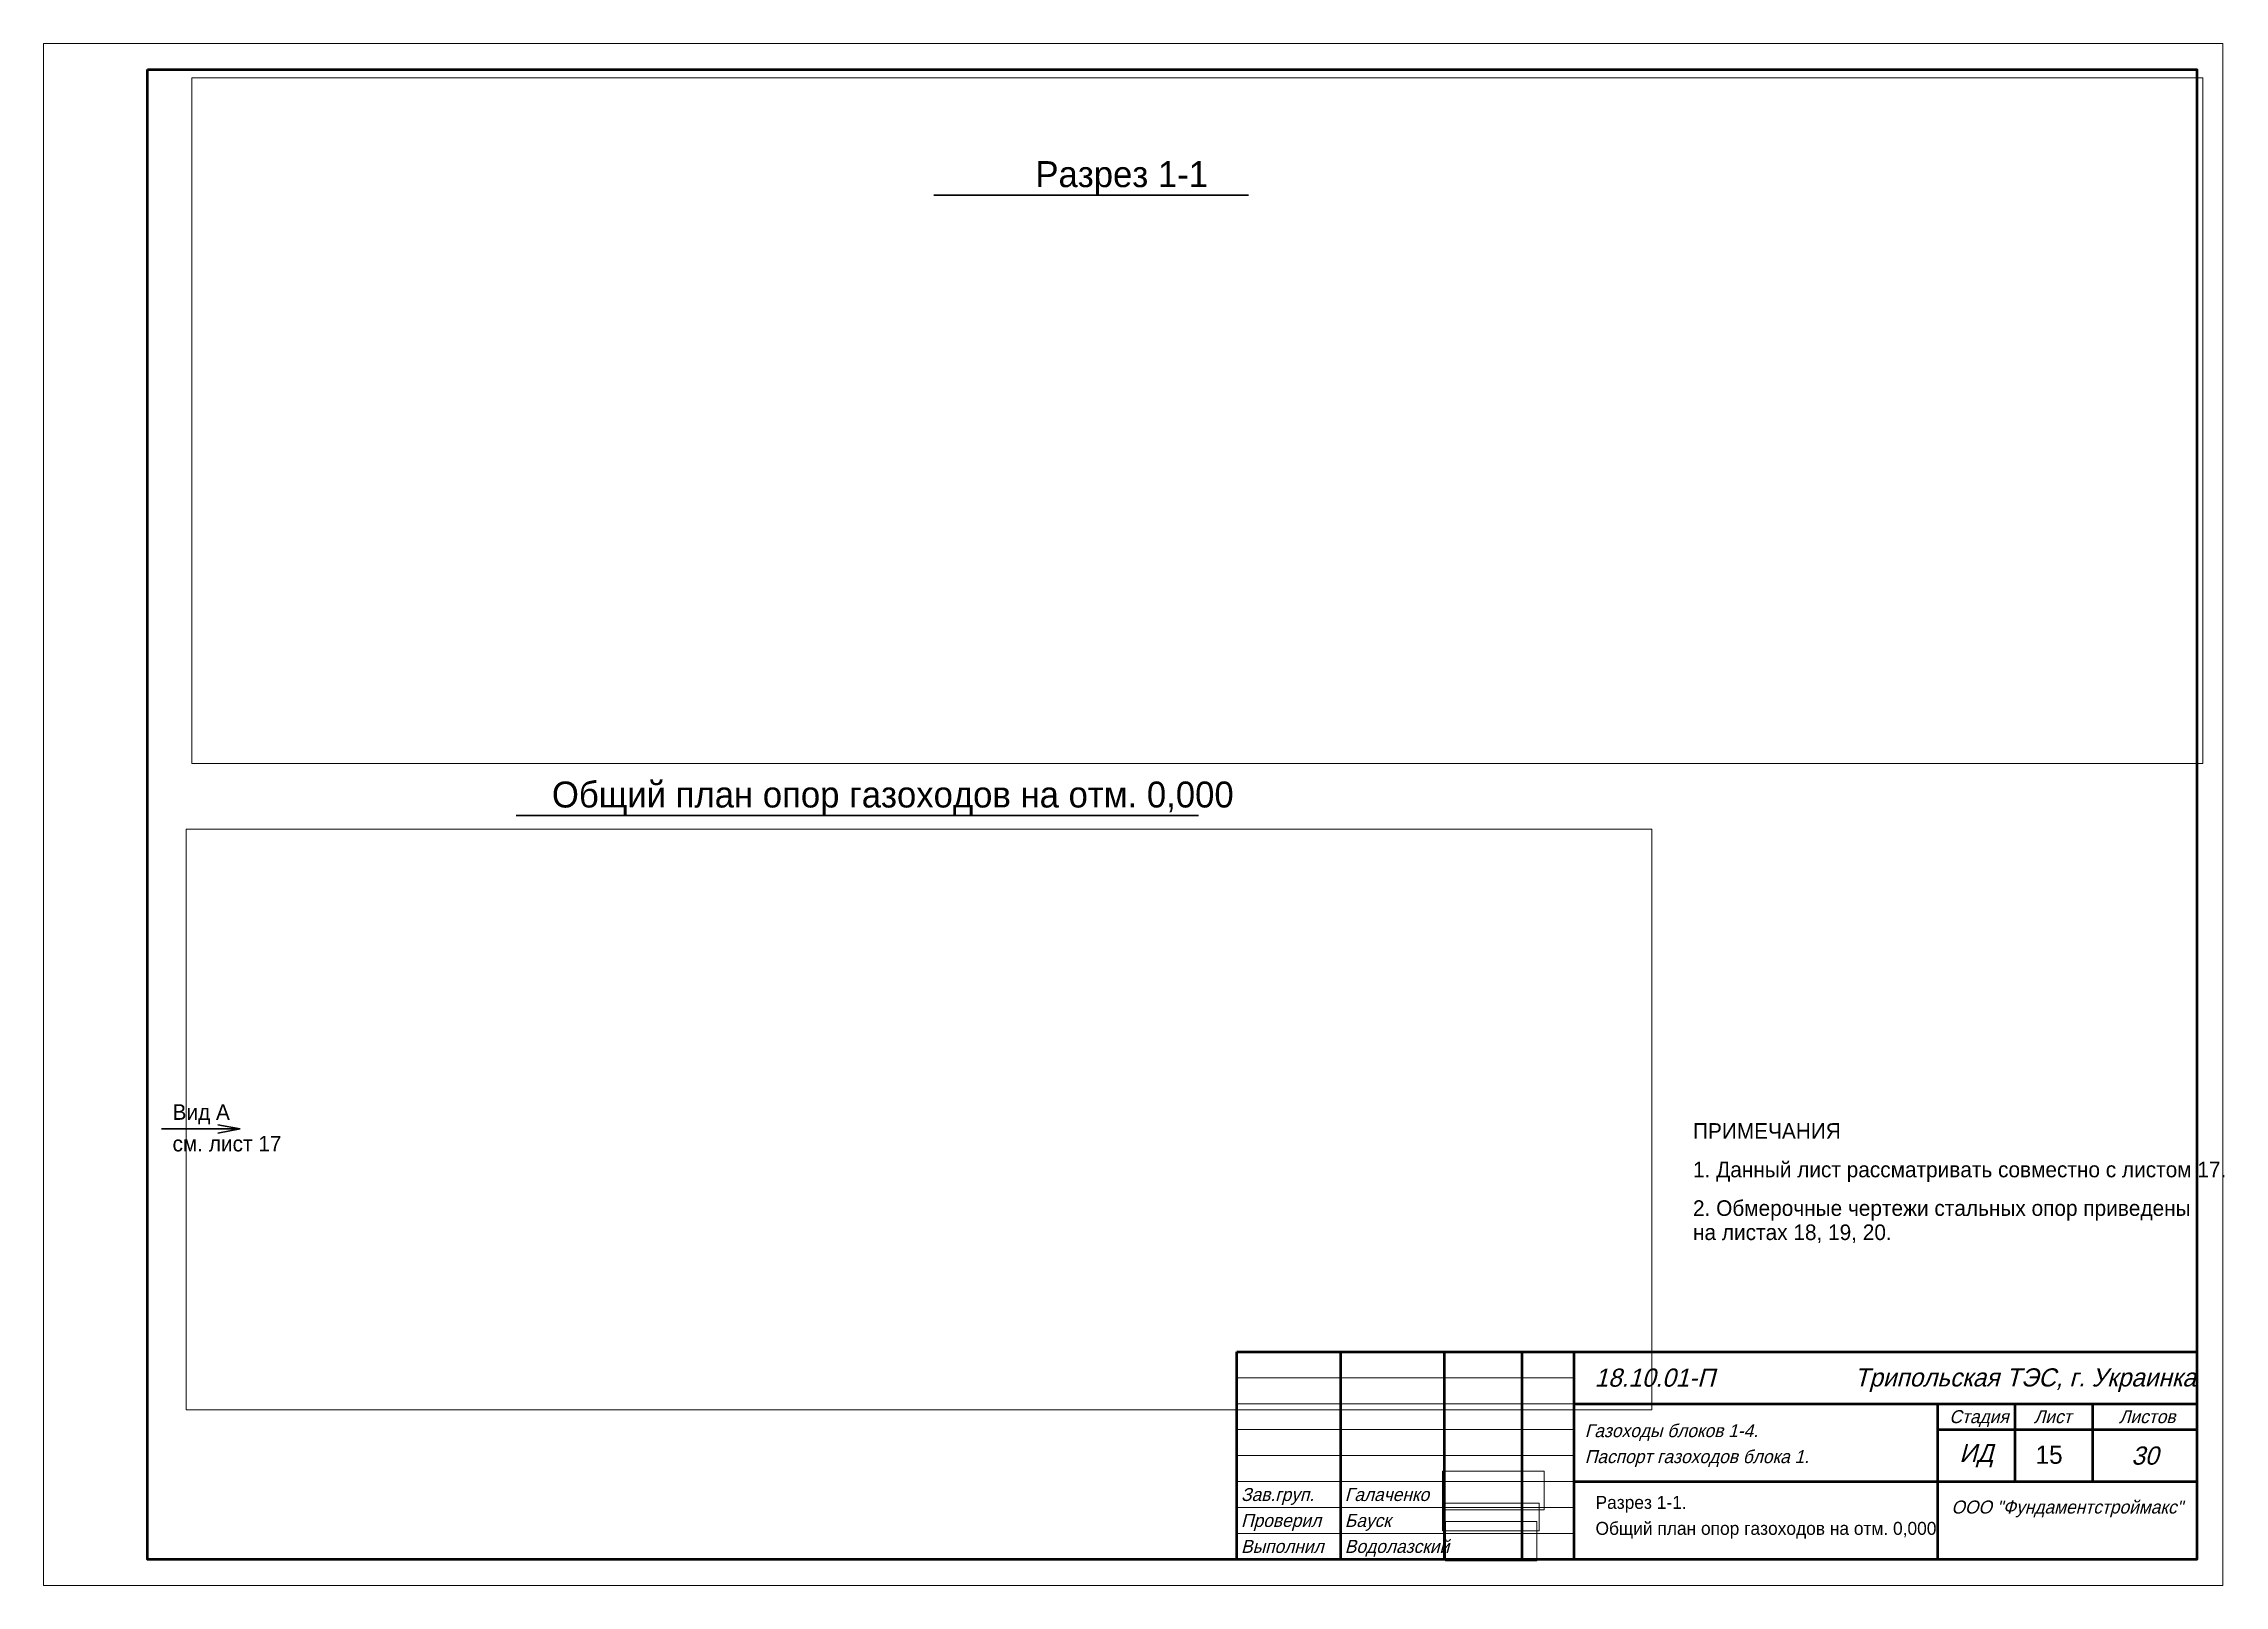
# Paper-space layout 'Лист 02 (2)' of a CAD drawing. Header units: millimetres. Extents: x 1010 to 1430, y 13 to 310.
import ezdxf
from ezdxf.enums import TextEntityAlignment as Align

# ---------------------------------------------------------------- set-up
doc = ezdxf.new("R2010")
doc.units = ezdxf.units.MM
doc.linetypes.add('CENTER2', pattern=[28.575, 19.05, -3.175, 3.175, -3.175])
for name, color, linetype, lineweight in [('АС.Перегородки', 121, 'Continuous', 30), ('Невидимые', 10, 'Continuous', 0), ('Основные линии', 50, 'Continuous', 50), ('Тонкие линии', 130, 'Continuous', 20), ('Утолщенные линии', 201, 'Continuous', 35)]:
    doc.layers.add(name, color=color, linetype=linetype, lineweight=lineweight)
doc.styles.add('AltoText', font='mipgost.shx')
doc.styles.add('AltoTextC', font='mipgost.shx', dxfattribs={"oblique": 15})
picture_1 = doc.add_image_def('image1.png', size_in_pixel=(944, 271))
picture_2 = doc.add_image_def('image2.png', size_in_pixel=(548, 207))
picture_3 = doc.add_image_def('image3.png', size_in_pixel=(553, 239))

# ---------------------------------------------------------------- blocks, each defined once
blk = doc.blocks.new('dfgbdfhetrhhtherh')
at = {"layer": 'Невидимые', "ltscale": 200}
image = blk.add_image(picture_2, insert=(-0.36, 9.37), size_in_units=(19.59, 7.4), dxfattribs=at)
image.dxf.flags = 15
image = blk.add_image(picture_1, insert=(-0.36, 5.29), size_in_units=(18.63, 5.35), dxfattribs=at)
image.dxf.flags = 15
image = blk.add_image(picture_3, insert=(0.26, -0.49), size_in_units=(17.56, 7.59), dxfattribs=at)
image.dxf.flags = 15
blk = doc.blocks.new('vfgbrebeb')
at = {"layer": 'Основные линии'}
for p, q in [((-185, 40), (0, 40)), ((-185, 0), (-185, 40)), ((-165, 0), (-165, 40)), ((-145, 0), (-145, 40)), ((-130, 0), (-130, 40)), ((-120, 0), (-120, 40)), ((-120, 30), (0, 30)), ((-50, 30), (-50, 0)), ((-35, 15), (-35, 30)), ((-20, 15), (-20, 30)), ((-50, 25), (0, 25)), ((-120, 15), (0, 15))]:
    blk.add_line(p, q, dxfattribs=at)
at = {"layer": 'Тонкие линии'}
for p, q in [((0, 0), (0, 40)), ((-185, 35), (-120, 35)), ((-185, 30), (-120, 30)), ((-185, 25), (-120, 25)), ((-185, 20), (-120, 20)), ((-185, 15), (-120, 15)), ((-185, 10), (-120, 10)), ((-185, 5), (-120, 5)), ((-185, 0), (0, 0))]:
    blk.add_line(p, q, dxfattribs=at)
at = {"layer": 'Тонкие линии', "ltscale": 100}
blk.add_blockref('dfgbdfhetrhhtherh', (-145.04, 0.2), dxfattribs=at)
at = {"layer": 'Утолщенные линии', "ltscale": 200, "style": 'AltoTextC', "oblique": 15}
for s, height, p in [('18.10.01-П', 3.5, (-116.07, 35.02)), ('Трипольская ТЭС, г. Украинка', 3.5, (-65.99, 35.06)), ('Газоходы блоков 1-4.', 2.5, (-117.95, 24.8)), ('Паспорт газоходов блока 1.', 2.5, (-117.95, 19.8)), ('Зав.груп.', 2.5, (-184.21, 12.5)), ('Галаченко', 2.5, (-164.21, 12.5)), ('Проверил', 2.5, (-184.21, 7.5)), ('Бауск', 2.5, (-164.21, 7.5)), ('Выполнил', 2.5, (-184.21, 2.5)), ('Водолазский', 2.5, (-164.21, 2.5))]:
    blk.add_text(s, height=height, dxfattribs=at).set_placement(p, align=Align.MIDDLE_LEFT)
at = {"layer": 'Утолщенные линии', "style": 'AltoTextC', "oblique": 15}
for s, p in [('Стадия', (-47.69, 27.5)), ('Лист', (-31.41, 27.5)), ('Листов', (-15, 27.5))]:
    blk.add_text(s, height=2.5, dxfattribs=at).set_placement(p, align=Align.MIDDLE_LEFT)
at = {"layer": 'Утолщенные линии', "ltscale": 200, "style": 'AltoTextC', "oblique": 15}
for s, height, p in [('ИД', 3.5, (-42.5, 20)), ('30', 3.5, (-10, 20)), ('ООО "Фундаментстроймакс"', 2.5, (-25, 9.81))]:
    blk.add_text(s, height=height, dxfattribs=at).set_placement(p, align=Align.MIDDLE)

psp = doc.layouts.new('Лист 02 (2)')

# ---------------------------------------------------------------- linework, layer by layer
at = {"layer": 'АС.Перегородки', "ltscale": 100}
for p, q in [((1181.54, 280.46), (1242.2, 280.46)), ((1101.03, 160.95), (1232.52, 160.95))]:
    psp.add_line(p, q, dxfattribs=at)
at = {"layer": 'Основные линии'}
psp.add_lwpolyline([(1029.95, 304.62), (1424.95, 304.62), (1424.95, 17.62), (1029.95, 17.62)], close=True, dxfattribs=at)
at = {"layer": 'Тонкие линии'}
psp.add_lwpolyline([(1009.95, 12.62), (1429.95, 12.62), (1429.95, 309.62), (1009.95, 309.62)], close=True, dxfattribs=at)
at = {"layer": 'Утолщенные линии', "linetype": 'CENTER2', "ltscale": 40}
for p, q in [((1047.84, 100.54), (1043.55, 101.36)), ((1032.68, 100.54), (1047.84, 100.54)), ((1047.84, 100.54), (1043.55, 99.72))]:
    psp.add_line(p, q, dxfattribs=at)

# ---------------------------------------------------------------- block references
at = {"layer": 'Тонкие линии'}
psp.add_blockref('vfgbrebeb', (1424.95, 17.62), dxfattribs=at)

# ---------------------------------------------------------------- texts
at = {"layer": 'Основные линии', "ltscale": 200, "style": 'AltoText'}
for s, p in [('Разрез 1-1', (1201.11, 284.48)), ('Общий план опор газоходов на отм. 0,000', (1107.92, 164.97))]:
    psp.add_text(s, height=5, dxfattribs=at).set_placement(p, align=Align.MIDDLE_LEFT)
at = {"layer": 'Утолщенные линии', "ltscale": 200, "style": 'AltoText'}
for s, height, p in [('Вид А', 3, (1034.8, 103.8)), ('ПРИМЕЧАНИЯ', 3, (1327.86, 100.16)), ('см. лист 17', 3, (1034.8, 97.71)), ('1. Данный лист рассматривать совместно с листом 17.', 3, (1327.86, 92.73)), ('2. Обмерочные чертежи стальных опор приведены', 3, (1327.86, 85.3)), ('на листах 18, 19, 20.', 3, (1327.86, 80.64)), ('Разрез 1-1.', 2.5, (1309.07, 28.6)), ('Общий план опор газоходов на отм. 0,000', 2.5, (1309.07, 23.6))]:
    psp.add_text(s, height=height, dxfattribs=at).set_placement(p, align=Align.MIDDLE_LEFT)
psp.add_text('15', height=3.5, dxfattribs=at).set_placement((1396.49, 37.76), align=Align.MIDDLE)

# ---------------------------------------------------------------- viewports
at = {"layer": 'Невидимые', "ltscale": 400, "view_target_point": (387595.77, -879886.05)}
psp.add_viewport(center=(1232.31, 237.01), size=(387.57, 132.0858), view_center_point=(115132.31, -52834.01), view_height=33021.4613, status=3, dxfattribs=at)
psp.add_viewport(center=(1178.69, 102.36), size=(282.48, 111.8614), view_center_point=(-18395.65, -101462.99), view_height=44744.5609, dxfattribs=at)

doc.saveas('drawing.dxf')
